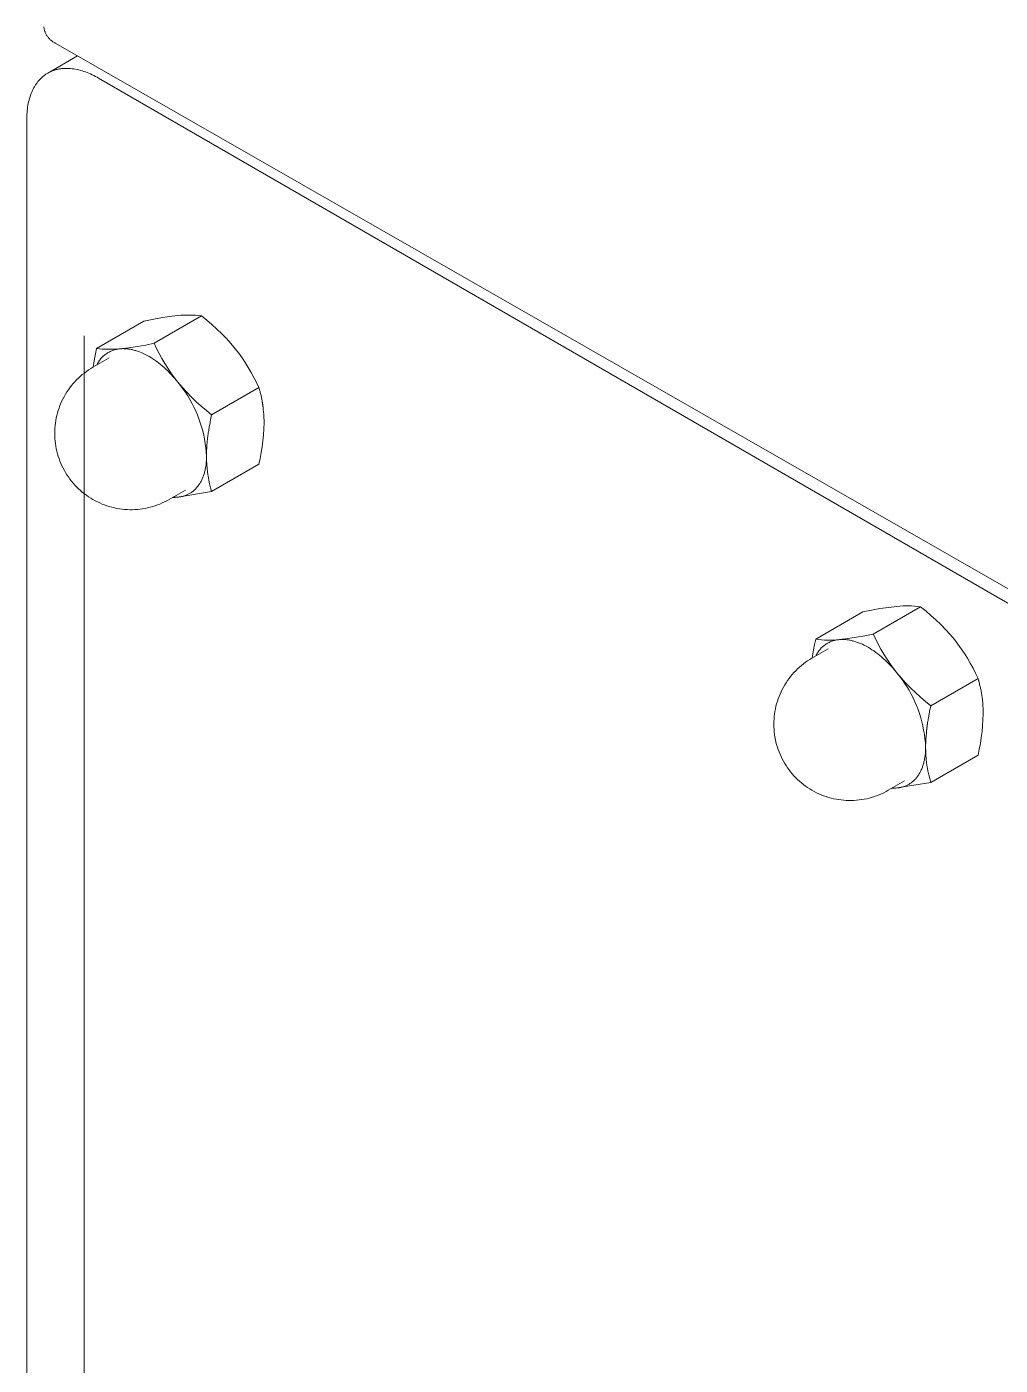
# Model space of a CAD drawing. Header units: inches. Extents: x -14 to 184, y -4 to 134.
# Drawn here: x 99.73 to 103.5, y 71.95 to 77.12 of the extents above; entities that cross this region are included whole.
import ezdxf

# ---------------------------------------------------------------- set-up
doc = ezdxf.new("R2010")
doc.units = ezdxf.units.IN
doc.layers.add('ZANO_R', color=7, linetype='Continuous', lineweight=0)

msp = doc.modelspace()

# ---------------------------------------------------------------- linework, layer by layer
at = {"layer": 'ZANO_R'}
for p, q in [((99.79409, 77.12107), (99.79381, 77.12365)), ((99.79445, 77.1185), (99.79409, 77.12107)), ((99.7949, 77.11594), (99.79445, 77.1185)), ((99.79543, 77.1134), (99.7949, 77.11594)), ((99.79605, 77.11088), (99.79543, 77.1134)), ((99.79676, 77.10839), (99.79605, 77.11088)), ((99.79755, 77.10591), (99.79676, 77.10839)), ((99.79842, 77.10347), (99.79755, 77.10591)), ((99.79937, 77.10106), (99.79842, 77.10347)), ((99.80041, 77.09868), (99.79937, 77.10106)), ((99.80152, 77.09633), (99.80041, 77.09868)), ((99.80271, 77.09403), (99.80152, 77.09633)), ((99.80398, 77.09177), (99.80271, 77.09403)), ((99.80533, 77.08955), (99.80398, 77.09177)), ((99.80675, 77.08738), (99.80533, 77.08955)), ((99.80824, 77.08525), (99.80675, 77.08738)), ((99.8098, 77.08318), (99.80824, 77.08525)), ((99.81143, 77.08116), (99.8098, 77.08318)), ((99.81313, 77.0792), (99.81143, 77.08116)), ((99.8149, 77.0773), (99.81313, 77.0792)), ((99.81673, 77.07546), (99.8149, 77.0773)), ((99.81861, 77.07368), (99.81673, 77.07546)), ((99.82056, 77.07196), (99.81861, 77.07368)), ((99.82257, 77.07032), (99.82056, 77.07196)), ((99.82462, 77.06874), (99.82257, 77.07032)), ((99.82674, 77.06723), (99.82462, 77.06874)), ((99.8289, 77.06579), (99.82674, 77.06723)), ((99.8311, 77.06443), (99.8289, 77.06579)), ((99.83336, 77.06314), (99.8311, 77.06443)), ((99.83565, 77.06193), (99.83336, 77.06314)), ((99.83565, 77.06193), (99.83802, 77.06048)), ((99.83802, 77.06048), (99.84042, 77.05908)), ((112.21055, 69.97924), (99.84042, 77.05908)), ((99.80902, 76.94437), (99.92442, 77.011)), ((99.81418, 76.9472), (99.81681, 76.94852)), ((99.81681, 76.94852), (99.81947, 76.94979)), ((99.81947, 76.94979), (99.82216, 76.951)), ((99.82216, 76.951), (99.82487, 76.95216)), ((99.82487, 76.95216), (99.82762, 76.95325)), ((99.82762, 76.95325), (99.8304, 76.95428)), ((99.8304, 76.95428), (99.8332, 76.95526)), ((99.8332, 76.95526), (99.83603, 76.95618)), ((99.83603, 76.95618), (99.83889, 76.95703)), ((99.83889, 76.95703), (99.84177, 76.95783)), ((99.84177, 76.95783), (99.84468, 76.95857)), ((99.84468, 76.95857), (99.8476, 76.95925)), ((99.8476, 76.95925), (99.85056, 76.95986)), ((99.85056, 76.95986), (99.85353, 76.96042)), ((99.85353, 76.96042), (99.85652, 76.96092)), ((99.85652, 76.96092), (99.85954, 76.96137)), ((99.85954, 76.96137), (99.86257, 76.96175)), ((99.86257, 76.96175), (99.86563, 76.96207)), ((99.86563, 76.96207), (99.8687, 76.96234)), ((99.8687, 76.96234), (99.87178, 76.96254)), ((99.87178, 76.96254), (99.87489, 76.96269)), ((99.87489, 76.96269), (99.878, 76.96278)), ((99.878, 76.96278), (99.88114, 76.96281)), ((99.88114, 76.96281), (99.88428, 76.96279)), ((99.88428, 76.96279), (99.88744, 76.96271)), ((99.88744, 76.96271), (99.89061, 76.96257)), ((99.89061, 76.96257), (99.89698, 76.96213)), ((99.89698, 76.96213), (99.90339, 76.96146)), ((99.90339, 76.96146), (99.90983, 76.96058)), ((99.90983, 76.96058), (99.9163, 76.95949)), ((99.9163, 76.95949), (99.92278, 76.95819)), ((99.92278, 76.95819), (99.92927, 76.95669)), ((99.92927, 76.95669), (99.93576, 76.95499)), ((99.93576, 76.95499), (99.94225, 76.95309)), ((99.94225, 76.95309), (99.94874, 76.95101)), ((99.94874, 76.95101), (99.95521, 76.94875)), ((99.95521, 76.94875), (99.96166, 76.94631)), ((99.75858, 76.89383), (99.76022, 76.89649)), ((99.76022, 76.89649), (99.7619, 76.8991)), ((99.7619, 76.8991), (99.76362, 76.90167)), ((99.76362, 76.90167), (99.76538, 76.9042)), ((99.76538, 76.9042), (99.76719, 76.90668)), ((99.76719, 76.90668), (99.76904, 76.90911)), ((99.76904, 76.90911), (99.77093, 76.9115)), ((99.77093, 76.9115), (99.77286, 76.91385)), ((99.77286, 76.91385), (99.77483, 76.91614)), ((99.77483, 76.91614), (99.77684, 76.91839)), ((99.77684, 76.91839), (99.77889, 76.92059)), ((99.77889, 76.92059), (99.78098, 76.92273)), ((99.78098, 76.92273), (99.78311, 76.92483)), ((99.78311, 76.92483), (99.78528, 76.92688)), ((99.78528, 76.92688), (99.78749, 76.92887)), ((99.78749, 76.92887), (99.78974, 76.93081)), ((99.78974, 76.93081), (99.79202, 76.9327)), ((99.79202, 76.9327), (99.79434, 76.93453)), ((99.79434, 76.93453), (99.7967, 76.93631)), ((99.7967, 76.93631), (99.79909, 76.93803)), ((99.79909, 76.93803), (99.80152, 76.9397)), ((99.80152, 76.9397), (99.80399, 76.94131)), ((99.80399, 76.94131), (99.80649, 76.94287)), ((99.80649, 76.94287), (99.80902, 76.94437)), ((99.80902, 76.94437), (99.81158, 76.94581)), ((99.81158, 76.94581), (99.81418, 76.9472)), ((99.96166, 76.94631), (99.96809, 76.94371)), ((99.96809, 76.94371), (99.97449, 76.94094)), ((99.97449, 76.94094), (99.98085, 76.93801)), ((99.98085, 76.93801), (99.98718, 76.93494)), ((99.98718, 76.93494), (99.99346, 76.93172)), ((99.99346, 76.93172), (99.99969, 76.92836)), ((99.99969, 76.92836), (100.00587, 76.92487)), ((111.97658, 70.01358), (100.00587, 76.92487)), ((99.73645, 76.83991), (99.73822, 76.84639)), ((99.73822, 76.84639), (99.74017, 76.85276)), ((99.74017, 76.85276), (99.74228, 76.85902)), ((99.74228, 76.85902), (99.74457, 76.86517)), ((99.74457, 76.86517), (99.74702, 76.87118)), ((99.74702, 76.87118), (99.74965, 76.87707)), ((99.74965, 76.87707), (99.75246, 76.88281)), ((99.75246, 76.88281), (99.75392, 76.88562)), ((99.75392, 76.88562), (99.75543, 76.8884)), ((99.75543, 76.8884), (99.75698, 76.89113)), ((99.75698, 76.89113), (99.75858, 76.89383)), ((99.72811, 76.78536), (99.7286, 76.79238)), ((99.7286, 76.79238), (99.72925, 76.79935)), ((99.72925, 76.79935), (99.73005, 76.80628)), ((99.73005, 76.80628), (99.73101, 76.81315)), ((99.73101, 76.81315), (99.73213, 76.81995)), ((99.73213, 76.81995), (99.7334, 76.82669)), ((99.7334, 76.82669), (99.73484, 76.83334)), ((99.73484, 76.83334), (99.73645, 76.83991)), ((99.72748, 76.76414), (99.72755, 76.77124)), ((99.72748, 76.76414), (99.72748, 64.0988)), ((99.72755, 76.77124), (99.72776, 76.77831)), ((99.72776, 76.77831), (99.72811, 76.78536)), ((100.18085, 75.98498), (99.99792, 75.87937)), ((100.18085, 75.98498), (100.21341, 75.99176)), ((100.21341, 75.99176), (100.24616, 75.9976)), ((100.22063, 75.89926), (100.40356, 76.00488)), ((100.24616, 75.9976), (100.27906, 76.00248)), ((100.27906, 76.00248), (100.31209, 76.00641)), ((100.31209, 76.00641), (100.32351, 76.00746)), ((100.32351, 76.00746), (100.33495, 76.00815)), ((100.33495, 76.00815), (100.34641, 76.00848)), ((100.34641, 76.00848), (100.35787, 76.00847)), ((100.35787, 76.00847), (100.36933, 76.0081)), ((100.36933, 76.0081), (100.38077, 76.00738)), ((100.38077, 76.00738), (100.39218, 76.0063)), ((100.39218, 76.0063), (100.40356, 76.00488)), ((100.40356, 76.00488), (100.42403, 75.98861)), ((100.42403, 75.98861), (100.44396, 75.97168)), ((100.44396, 75.97168), (100.46334, 75.95411)), ((99.95019, 64.22738), (99.95019, 75.92836)), ((100.46334, 75.95411), (100.48213, 75.93593)), ((100.48213, 75.93593), (100.50031, 75.91714)), ((100.50031, 75.91714), (100.51788, 75.89777)), ((99.99792, 75.87937), (99.99363, 75.85891)), ((100.00929, 75.87795), (99.99792, 75.87937)), ((100.02071, 75.87687), (100.00929, 75.87795)), ((100.03215, 75.87615), (100.02071, 75.87687)), ((100.0436, 75.87578), (100.03215, 75.87615)), ((100.04009, 75.86166), (100.03694, 75.85964)), ((100.04331, 75.86358), (100.04009, 75.86166)), ((100.04658, 75.86538), (100.04331, 75.86358)), ((100.05507, 75.87576), (100.0436, 75.87578)), ((100.04992, 75.86707), (100.04658, 75.86538)), ((100.05331, 75.86865), (100.04992, 75.86707)), ((100.05675, 75.87011), (100.05331, 75.86865)), ((100.06653, 75.8761), (100.05507, 75.87576)), ((100.06024, 75.87145), (100.05675, 75.87011)), ((100.06378, 75.87268), (100.06024, 75.87145)), ((100.06735, 75.87379), (100.06378, 75.87268)), ((100.07797, 75.87679), (100.06653, 75.8761)), ((100.07096, 75.87477), (100.06735, 75.87379)), ((100.0746, 75.87563), (100.07096, 75.87477)), ((100.07826, 75.87637), (100.0746, 75.87563)), ((100.08938, 75.87783), (100.07797, 75.87679)), ((100.08195, 75.87698), (100.07826, 75.87637)), ((100.08566, 75.87747), (100.08195, 75.87698)), ((100.08938, 75.87783), (100.08566, 75.87747)), ((100.12241, 75.88176), (100.08938, 75.87783)), ((100.09242, 75.87807), (100.08938, 75.87783)), ((100.09549, 75.87823), (100.09242, 75.87807)), ((100.0986, 75.87833), (100.09549, 75.87823)), ((100.10175, 75.87835), (100.0986, 75.87833)), ((100.10493, 75.8783), (100.10175, 75.87835)), ((100.10815, 75.87817), (100.10493, 75.8783)), ((100.11141, 75.87798), (100.10815, 75.87817)), ((100.1147, 75.8777), (100.11141, 75.87798)), ((100.11802, 75.87736), (100.1147, 75.8777)), ((100.12138, 75.87693), (100.11802, 75.87736)), ((100.12476, 75.87643), (100.12138, 75.87693)), ((100.15532, 75.88665), (100.12241, 75.88176)), ((100.12818, 75.87586), (100.12476, 75.87643)), ((100.13162, 75.8752), (100.12818, 75.87586)), ((100.1351, 75.87447), (100.13162, 75.8752)), ((100.13859, 75.87366), (100.1351, 75.87447)), ((100.14212, 75.87277), (100.13859, 75.87366)), ((100.14566, 75.87181), (100.14212, 75.87277)), ((100.14923, 75.87076), (100.14566, 75.87181)), ((100.15282, 75.86964), (100.14923, 75.87076)), ((100.15643, 75.86844), (100.15282, 75.86964)), ((100.18807, 75.89248), (100.15532, 75.88665)), ((100.16006, 75.86716), (100.15643, 75.86844)), ((100.1637, 75.8658), (100.16006, 75.86716)), ((100.17103, 75.86285), (100.1637, 75.8658)), ((100.17842, 75.85959), (100.17103, 75.86285)), ((100.22063, 75.89926), (100.18807, 75.89248)), ((100.23, 75.87934), (100.22063, 75.89926)), ((100.23999, 75.85972), (100.23, 75.87934)), ((100.51788, 75.89777), (100.53481, 75.87783)), ((100.53481, 75.87783), (100.54822, 75.86038)), ((100.54822, 75.86038), (100.56109, 75.84251)), ((99.9835, 75.80636), (100.04614, 75.84253)), ((99.98707, 75.82273), (99.98468, 75.80704)), ((99.98973, 75.83838), (99.98707, 75.82273)), ((99.99363, 75.85891), (99.98973, 75.83838)), ((99.99996, 75.81826), (99.9983, 75.81491)), ((100.00172, 75.82156), (99.99996, 75.81826)), ((100.0036, 75.82479), (100.00172, 75.82156)), ((100.00559, 75.82796), (100.0036, 75.82479)), ((100.00768, 75.83106), (100.00559, 75.82796)), ((100.00988, 75.83408), (100.00768, 75.83106)), ((100.01218, 75.83704), (100.00988, 75.83408)), ((100.01458, 75.83991), (100.01218, 75.83704)), ((100.01707, 75.8427), (100.01458, 75.83991)), ((100.01965, 75.8454), (100.01707, 75.8427)), ((100.02233, 75.84801), (100.01965, 75.8454)), ((100.02509, 75.85053), (100.02233, 75.84801)), ((100.02794, 75.85296), (100.02509, 75.85053)), ((100.03086, 75.85529), (100.02794, 75.85296)), ((100.03387, 75.85752), (100.03086, 75.85529)), ((100.03694, 75.85964), (100.03387, 75.85752)), ((100.18584, 75.85602), (100.17842, 75.85959)), ((100.19328, 75.85216), (100.18584, 75.85602)), ((100.20074, 75.84799), (100.19328, 75.85216)), ((100.2082, 75.84355), (100.20074, 75.84799)), ((100.21564, 75.83881), (100.2082, 75.84355)), ((100.22306, 75.83381), (100.21564, 75.83881)), ((100.23044, 75.82855), (100.22306, 75.83381)), ((100.23778, 75.82303), (100.23044, 75.82855)), ((100.24505, 75.81727), (100.23778, 75.82303)), ((100.25057, 75.84041), (100.23999, 75.85972)), ((100.25225, 75.81128), (100.24505, 75.81727)), ((100.26174, 75.82144), (100.25057, 75.84041)), ((100.25936, 75.80508), (100.25225, 75.81128)), ((100.27349, 75.80282), (100.26174, 75.82144)), ((100.56109, 75.84251), (100.57341, 75.82427)), ((100.57341, 75.82427), (100.58516, 75.80565)), ((99.91372, 75.75044), (99.92059, 75.75767)), ((99.92059, 75.75767), (99.92771, 75.76466)), ((99.92771, 75.76466), (99.93505, 75.77141)), ((99.93505, 75.77141), (99.94262, 75.77791)), ((99.94262, 75.77791), (99.9504, 75.78415)), ((99.9504, 75.78415), (99.95839, 75.79012)), ((99.95839, 75.79012), (99.96658, 75.79581)), ((99.96658, 75.79581), (99.97495, 75.80123)), ((99.97495, 75.80123), (99.9835, 75.80636)), ((100.26638, 75.79867), (100.25936, 75.80508)), ((100.2733, 75.79207), (100.26638, 75.79867)), ((100.2801, 75.7853), (100.2733, 75.79207)), ((100.2858, 75.78457), (100.27349, 75.80282)), ((100.28678, 75.77836), (100.2801, 75.7853)), ((100.29868, 75.76671), (100.2858, 75.78457)), ((100.29332, 75.77127), (100.28678, 75.77836)), ((100.29973, 75.76404), (100.29332, 75.77127)), ((100.31209, 75.74925), (100.29868, 75.76671)), ((100.30599, 75.7567), (100.29973, 75.76404)), ((100.31209, 75.74925), (100.30599, 75.7567)), ((100.58516, 75.80565), (100.59633, 75.78667)), ((100.59633, 75.78667), (100.60691, 75.76737)), ((100.60691, 75.76737), (100.6169, 75.74774)), ((99.87796, 75.70258), (99.88323, 75.71105)), ((99.88323, 75.71105), (99.88879, 75.71933)), ((99.88879, 75.71933), (99.89463, 75.72742)), ((99.89463, 75.72742), (99.90073, 75.73531)), ((99.90073, 75.73531), (99.9071, 75.74298)), ((99.9071, 75.74298), (99.91372, 75.75044)), ((100.32902, 75.72932), (100.31209, 75.74925)), ((100.32239, 75.73638), (100.31209, 75.74925)), ((100.33225, 75.72317), (100.32239, 75.73638)), ((100.34659, 75.70995), (100.32902, 75.72932)), ((100.34166, 75.70963), (100.33225, 75.72317)), ((100.3506, 75.69578), (100.34166, 75.70963)), ((100.36477, 75.69116), (100.34659, 75.70995)), ((100.62627, 75.72782), (100.44334, 75.62221)), ((100.6169, 75.74774), (100.62627, 75.72782)), ((100.62627, 75.72782), (100.62847, 75.72007)), ((100.62897, 75.71827), (100.62847, 75.72007)), ((100.62897, 75.71827), (100.63057, 75.71224)), ((100.63166, 75.70799), (100.63057, 75.71224)), ((100.63166, 75.70799), (100.63257, 75.70431)), ((99.85255, 75.64851), (99.85602, 75.65786)), ((99.85602, 75.65786), (99.8598, 75.66709)), ((99.8598, 75.66709), (99.86388, 75.67619)), ((99.86388, 75.67619), (99.86828, 75.68515)), ((99.86828, 75.68515), (99.87297, 75.69395)), ((99.87297, 75.69395), (99.87796, 75.70258)), ((100.35907, 75.68164), (100.3506, 75.69578)), ((100.36705, 75.66722), (100.35907, 75.68164)), ((100.38356, 75.67297), (100.36477, 75.69116)), ((100.37454, 75.65253), (100.36705, 75.66722)), ((100.40294, 75.6554), (100.38356, 75.67297)), ((100.42287, 75.63848), (100.40294, 75.6554)), ((100.63434, 75.69679), (100.63257, 75.70431)), ((100.63434, 75.69679), (100.63489, 75.69432)), ((100.63567, 75.69075), (100.63489, 75.69432)), ((100.63567, 75.69075), (100.63622, 75.68815)), ((100.637, 75.68434), (100.63622, 75.68815)), ((100.637, 75.68434), (100.63786, 75.6799)), ((100.63832, 75.67748), (100.63786, 75.6799)), ((100.63832, 75.67748), (100.63938, 75.67154)), ((100.63963, 75.67006), (100.63938, 75.67154)), ((100.63963, 75.67006), (100.64076, 75.66307)), ((100.64092, 75.66194), (100.64075, 75.66307)), ((100.64093, 75.66194), (100.64199, 75.65445)), ((100.6422, 75.65284), (100.64199, 75.65445)), ((100.6422, 75.65285), (100.64308, 75.6457)), ((99.84007, 75.60028), (99.84191, 75.61009)), ((99.84191, 75.61009), (99.84408, 75.61982)), ((99.84408, 75.61982), (99.84658, 75.62948)), ((99.84658, 75.62948), (99.84941, 75.63904)), ((99.84941, 75.63904), (99.85255, 75.64851)), ((100.38153, 75.6376), (100.37454, 75.65253)), ((100.38801, 75.62244), (100.38153, 75.6376)), ((100.39398, 75.60708), (100.38801, 75.62244)), ((100.39941, 75.59151), (100.39398, 75.60708)), ((100.44334, 75.62221), (100.42287, 75.63848)), ((100.43904, 75.60165), (100.43795, 75.59615)), ((100.43904, 75.60165), (100.44064, 75.60954)), ((100.44334, 75.62221), (100.44064, 75.60954)), ((100.64461, 75.6298), (100.64307, 75.6457)), ((100.64463, 75.6298), (100.64478, 75.62783)), ((100.64515, 75.62226), (100.64476, 75.62783)), ((100.64517, 75.62226), (100.64538, 75.61872)), ((100.64564, 75.61348), (100.64537, 75.61872)), ((100.64565, 75.61348), (100.64582, 75.60951)), ((100.64601, 75.60303), (100.64581, 75.60951)), ((100.64601, 75.60303), (100.64607, 75.60021)), ((99.83587, 75.55065), (99.83603, 75.56062)), ((99.83603, 75.54068), (99.83587, 75.55065)), ((99.83603, 75.56062), (99.83654, 75.57058)), ((99.83654, 75.57058), (99.83738, 75.58052)), ((99.83738, 75.58052), (99.83856, 75.59043)), ((99.83856, 75.59043), (99.84007, 75.60028)), ((100.40432, 75.57578), (100.39941, 75.59151)), ((100.4087, 75.55988), (100.40432, 75.57578)), ((100.41253, 75.54385), (100.4087, 75.55988)), ((100.43023, 75.5508), (100.42998, 75.54902)), ((100.43023, 75.5508), (100.43129, 75.55795)), ((100.43175, 75.5609), (100.43129, 75.55795)), ((100.43175, 75.5609), (100.43261, 75.56634)), ((100.43339, 75.57104), (100.43261, 75.56634)), ((100.43339, 75.57104), (100.43394, 75.57428)), ((100.43704, 75.59142), (100.43394, 75.57428)), ((100.43704, 75.59142), (100.43795, 75.59615)), ((100.64399, 75.54475), (100.64543, 75.56777)), ((100.64543, 75.56777), (100.64616, 75.59083)), ((100.64616, 75.59083), (100.64607, 75.60021)), ((99.83654, 75.53071), (99.83603, 75.54068)), ((99.83738, 75.52078), (99.83654, 75.53071)), ((99.83856, 75.51087), (99.83738, 75.52078)), ((99.84007, 75.50101), (99.83856, 75.51087)), ((99.84191, 75.49121), (99.84007, 75.50101)), ((100.41582, 75.5277), (100.41253, 75.54385)), ((100.41856, 75.51144), (100.41582, 75.5277)), ((100.42074, 75.4951), (100.41856, 75.51144)), ((100.42424, 75.49105), (100.42507, 75.50401)), ((100.42507, 75.50401), (100.42617, 75.51694)), ((100.42654, 75.52069), (100.42617, 75.51694)), ((100.42654, 75.52069), (100.42741, 75.52883)), ((100.42762, 75.53069), (100.42741, 75.52883)), ((100.42762, 75.53069), (100.42869, 75.5394)), ((100.42886, 75.54073), (100.42869, 75.5394)), ((100.42886, 75.54073), (100.42998, 75.54902)), ((100.63545, 75.47608), (100.639, 75.49888)), ((100.639, 75.49888), (100.64184, 75.52178)), ((100.64184, 75.52178), (100.64399, 75.54475)), ((99.84408, 75.48148), (99.84191, 75.49121)), ((99.84658, 75.47182), (99.84408, 75.48148)), ((99.84941, 75.46225), (99.84658, 75.47182)), ((99.85255, 75.45279), (99.84941, 75.46225)), ((99.85602, 75.44344), (99.85255, 75.45279)), ((100.42237, 75.4787), (100.42074, 75.4951)), ((100.42345, 75.46225), (100.42237, 75.4787)), ((100.42245, 75.43847), (100.42301, 75.44631)), ((100.42301, 75.44631), (100.42334, 75.45424)), ((100.42334, 75.45424), (100.42345, 75.46225)), ((100.42345, 75.46225), (100.42349, 75.46861)), ((100.42368, 75.44682), (100.42345, 75.46225)), ((100.42354, 75.47173), (100.42349, 75.46861)), ((100.42354, 75.47173), (100.4236, 75.47462)), ((100.4238, 75.48134), (100.4236, 75.47462)), ((100.42441, 75.4314), (100.42368, 75.44682)), ((100.4238, 75.48134), (100.42397, 75.48549)), ((100.42424, 75.49105), (100.42397, 75.48549)), ((100.62627, 75.43087), (100.63121, 75.45341)), ((100.63121, 75.45341), (100.63545, 75.47608)), ((99.8598, 75.4342), (99.85602, 75.44344)), ((99.86388, 75.42511), (99.8598, 75.4342)), ((99.86828, 75.41615), (99.86388, 75.42511)), ((99.87297, 75.40735), (99.86828, 75.41615)), ((99.87796, 75.39871), (99.87297, 75.40735)), ((99.88323, 75.39025), (99.87796, 75.39871)), ((100.41305, 75.3906), (100.41414, 75.39404)), ((100.41414, 75.39404), (100.41516, 75.39752)), ((100.41516, 75.39752), (100.41612, 75.40105)), ((100.41612, 75.40105), (100.41702, 75.40463)), ((100.41702, 75.40463), (100.41787, 75.40825)), ((100.41787, 75.40825), (100.41865, 75.4119)), ((100.41865, 75.4119), (100.41937, 75.4156)), ((100.41937, 75.4156), (100.42063, 75.42309)), ((100.42063, 75.42309), (100.42166, 75.43072)), ((100.42166, 75.43072), (100.42245, 75.43847)), ((100.42564, 75.41601), (100.42441, 75.4314)), ((100.42736, 75.40068), (100.42564, 75.41601)), ((100.42958, 75.3854), (100.42736, 75.40068)), ((100.44334, 75.32526), (100.62627, 75.43087)), ((99.88879, 75.38197), (99.88323, 75.39025)), ((99.89463, 75.37388), (99.88879, 75.38197)), ((99.90073, 75.36599), (99.89463, 75.37388)), ((99.9071, 75.35831), (99.90073, 75.36599)), ((99.91372, 75.35086), (99.9071, 75.35831)), ((99.92059, 75.34363), (99.91372, 75.35086)), ((99.92771, 75.33663), (99.92059, 75.34363)), ((100.38573, 75.34083), (100.38778, 75.34324)), ((100.38778, 75.34324), (100.38978, 75.34572)), ((100.38978, 75.34572), (100.39172, 75.34827)), ((100.39172, 75.34827), (100.39361, 75.35089)), ((100.39361, 75.35089), (100.39545, 75.35358)), ((100.39545, 75.35358), (100.39723, 75.35633)), ((100.39723, 75.35633), (100.39896, 75.35915)), ((100.39896, 75.35915), (100.40063, 75.36203)), ((100.40063, 75.36203), (100.40225, 75.36497)), ((100.40225, 75.36497), (100.4038, 75.36798)), ((100.4038, 75.36798), (100.4053, 75.37104)), ((100.4053, 75.37104), (100.40674, 75.37417)), ((100.40674, 75.37417), (100.40812, 75.37735)), ((100.40812, 75.37735), (100.40945, 75.38058)), ((100.40945, 75.38058), (100.41071, 75.38387)), ((100.41071, 75.38387), (100.41191, 75.38721)), ((100.41191, 75.38721), (100.41305, 75.3906)), ((100.43229, 75.37021), (100.42958, 75.3854)), ((100.43549, 75.35511), (100.43229, 75.37021)), ((100.43917, 75.34012), (100.43549, 75.35511)), ((99.93505, 75.32989), (99.92771, 75.33663)), ((99.94262, 75.32339), (99.93505, 75.32989)), ((99.9504, 75.31715), (99.94262, 75.32339)), ((99.95839, 75.31118), (99.9504, 75.31715)), ((99.96658, 75.30548), (99.95839, 75.31118)), ((99.97495, 75.30006), (99.96658, 75.30548)), ((99.9835, 75.29493), (99.97495, 75.30006)), ((99.99222, 75.29009), (99.9835, 75.29493)), ((100.27878, 75.29493), (100.27006, 75.29009)), ((100.27878, 75.29493), (100.34142, 75.3311)), ((100.29169, 75.30239), (100.3019, 75.30301)), ((100.29358, 75.30348), (100.29821, 75.30333)), ((100.29821, 75.30333), (100.30284, 75.30333)), ((100.3019, 75.30301), (100.31209, 75.30383)), ((100.30284, 75.30333), (100.30747, 75.3035)), ((100.30747, 75.3035), (100.31209, 75.30383)), ((100.31209, 75.30383), (100.44334, 75.32526)), ((100.31209, 75.30383), (100.3151, 75.30413)), ((100.3151, 75.30413), (100.31809, 75.30451)), ((100.31809, 75.30451), (100.32106, 75.30496)), ((100.32106, 75.30496), (100.32402, 75.30548)), ((100.32402, 75.30548), (100.32695, 75.30608)), ((100.32695, 75.30608), (100.32986, 75.30675)), ((100.32986, 75.30675), (100.33275, 75.3075)), ((100.33275, 75.3075), (100.33562, 75.30832)), ((100.33562, 75.30832), (100.33846, 75.30922)), ((100.33846, 75.30922), (100.34127, 75.31019)), ((100.34127, 75.31019), (100.34406, 75.31124)), ((100.34406, 75.31124), (100.34681, 75.31237)), ((100.34681, 75.31237), (100.34953, 75.31358)), ((100.34953, 75.31358), (100.35222, 75.31486)), ((100.35222, 75.31486), (100.35488, 75.31622)), ((100.35488, 75.31622), (100.3575, 75.31765)), ((100.3575, 75.31765), (100.36008, 75.31917)), ((100.36008, 75.31917), (100.36263, 75.32076)), ((100.36263, 75.32076), (100.36514, 75.32243)), ((100.36514, 75.32243), (100.3676, 75.32417)), ((100.3676, 75.32417), (100.37003, 75.32599)), ((100.37003, 75.32599), (100.37241, 75.32789)), ((100.37241, 75.32789), (100.37474, 75.32986)), ((100.37474, 75.32986), (100.37704, 75.33191)), ((100.37704, 75.33191), (100.37928, 75.33403)), ((100.37928, 75.33403), (100.38148, 75.33622)), ((100.38148, 75.33622), (100.38363, 75.33849)), ((100.38363, 75.33849), (100.38573, 75.34083)), ((100.44334, 75.32526), (100.43917, 75.34012)), ((100.0011, 75.28555), (99.99222, 75.29009)), ((100.01013, 75.28131), (100.0011, 75.28555)), ((100.0193, 75.27737), (100.01013, 75.28131)), ((100.02859, 75.27375), (100.0193, 75.27737)), ((100.038, 75.27045), (100.02859, 75.27375)), ((100.04752, 75.26746), (100.038, 75.27045)), ((100.05713, 75.2648), (100.04752, 75.26746)), ((100.06683, 75.26246), (100.05713, 75.2648)), ((100.0766, 75.26045), (100.06683, 75.26246)), ((100.08643, 75.25878), (100.0766, 75.26045)), ((100.09631, 75.25743), (100.08643, 75.25878)), ((100.10623, 75.25643), (100.09631, 75.25743)), ((100.11619, 75.25575), (100.10623, 75.25643)), ((100.12615, 75.25542), (100.11619, 75.25575)), ((100.13613, 75.25542), (100.12615, 75.25542)), ((100.1461, 75.25575), (100.13613, 75.25542)), ((100.15605, 75.25643), (100.1461, 75.25575)), ((100.16597, 75.25743), (100.15605, 75.25643)), ((100.17585, 75.25878), (100.16597, 75.25743)), ((100.18569, 75.26045), (100.17585, 75.25878)), ((100.19546, 75.26246), (100.18569, 75.26045)), ((100.20515, 75.2648), (100.19546, 75.26246)), ((100.21477, 75.26746), (100.20515, 75.2648)), ((100.22428, 75.27045), (100.21477, 75.26746)), ((100.23369, 75.27375), (100.22428, 75.27045)), ((100.24299, 75.27737), (100.23369, 75.27375)), ((100.25215, 75.28131), (100.24299, 75.27737)), ((100.26118, 75.28555), (100.25215, 75.28131)), ((100.27006, 75.29009), (100.26118, 75.28555)), ((103.00452, 74.77417), (103.18744, 74.87978)), ((103.03005, 74.87251), (103.06295, 74.87739)), ((103.06295, 74.87739), (103.09598, 74.88132)), ((103.09598, 74.88132), (103.1074, 74.88236)), ((103.1074, 74.88236), (103.11884, 74.88305)), ((103.11884, 74.88305), (103.1303, 74.88339)), ((103.1303, 74.88339), (103.14176, 74.88337)), ((103.14176, 74.88337), (103.15322, 74.883)), ((103.15322, 74.883), (103.16466, 74.88228)), ((103.16466, 74.88228), (103.17607, 74.88121)), ((103.17607, 74.88121), (103.18744, 74.87978)), ((103.18744, 74.87978), (103.20792, 74.86351)), ((102.96473, 74.85989), (102.78181, 74.75428)), ((102.96473, 74.85989), (102.9973, 74.86667)), ((102.9973, 74.86667), (103.03005, 74.87251)), ((103.20792, 74.86351), (103.22785, 74.84659)), ((103.22785, 74.84659), (103.24722, 74.82902)), ((103.24722, 74.82902), (103.26601, 74.81083)), ((103.00452, 74.77417), (102.97195, 74.76739)), ((103.01389, 74.75425), (103.00452, 74.77417)), ((103.26601, 74.81083), (103.2842, 74.79204)), ((103.2842, 74.79204), (103.30176, 74.77267)), ((103.30176, 74.77267), (103.31869, 74.75274)), ((102.77752, 74.73382), (102.77362, 74.71328)), ((102.78181, 74.75428), (102.77752, 74.73382)), ((102.79318, 74.75285), (102.78181, 74.75428)), ((102.80459, 74.75178), (102.79318, 74.75285)), ((102.80622, 74.72292), (102.80354, 74.7203)), ((102.81603, 74.75105), (102.80459, 74.75178)), ((102.80898, 74.72544), (102.80622, 74.72292)), ((102.81182, 74.72787), (102.80898, 74.72544)), ((102.81475, 74.73019), (102.81182, 74.72787)), ((102.81775, 74.73242), (102.81475, 74.73019)), ((102.82749, 74.75069), (102.81603, 74.75105)), ((102.82083, 74.73455), (102.81775, 74.73242)), ((102.82398, 74.73657), (102.82083, 74.73455)), ((102.82719, 74.73848), (102.82398, 74.73657)), ((102.83047, 74.74029), (102.82719, 74.73848)), ((102.83895, 74.75067), (102.82749, 74.75069)), ((102.8338, 74.74198), (102.83047, 74.74029)), ((102.8372, 74.74355), (102.8338, 74.74198)), ((102.84064, 74.74502), (102.8372, 74.74355)), ((102.85041, 74.75101), (102.83895, 74.75067)), ((102.84413, 74.74636), (102.84064, 74.74502)), ((102.84766, 74.74759), (102.84413, 74.74636)), ((102.85123, 74.74869), (102.84766, 74.74759)), ((102.86185, 74.7517), (102.85041, 74.75101)), ((102.85484, 74.74968), (102.85123, 74.74869)), ((102.85848, 74.75054), (102.85484, 74.74968)), ((102.86215, 74.75127), (102.85848, 74.75054)), ((102.87327, 74.75274), (102.86185, 74.7517)), ((102.86584, 74.75189), (102.86215, 74.75127)), ((102.86955, 74.75238), (102.86584, 74.75189)), ((102.87327, 74.75274), (102.86955, 74.75238)), ((102.9063, 74.75667), (102.87327, 74.75274)), ((102.8763, 74.75297), (102.87327, 74.75274)), ((102.87938, 74.75314), (102.8763, 74.75297)), ((102.88249, 74.75323), (102.87938, 74.75314)), ((102.88563, 74.75325), (102.88249, 74.75323)), ((102.88882, 74.7532), (102.88563, 74.75325)), ((102.89204, 74.75308), (102.88882, 74.7532)), ((102.8953, 74.75288), (102.89204, 74.75308)), ((102.89859, 74.75261), (102.8953, 74.75288)), ((102.90191, 74.75226), (102.89859, 74.75261)), ((102.90526, 74.75184), (102.90191, 74.75226)), ((102.90865, 74.75134), (102.90526, 74.75184)), ((102.9392, 74.76155), (102.9063, 74.75667)), ((102.91207, 74.75076), (102.90865, 74.75134)), ((102.91551, 74.75011), (102.91207, 74.75076)), ((102.91898, 74.74938), (102.91551, 74.75011)), ((102.92248, 74.74857), (102.91898, 74.74938)), ((102.926, 74.74768), (102.92248, 74.74857)), ((102.92955, 74.74671), (102.926, 74.74768)), ((102.93312, 74.74567), (102.92955, 74.74671)), ((102.93671, 74.74454), (102.93312, 74.74567)), ((102.94032, 74.74334), (102.93671, 74.74454)), ((102.97195, 74.76739), (102.9392, 74.76155)), ((102.94394, 74.74206), (102.94032, 74.74334)), ((102.94759, 74.7407), (102.94394, 74.74206)), ((102.95492, 74.73775), (102.94759, 74.7407)), ((102.9623, 74.73449), (102.95492, 74.73775)), ((102.96972, 74.73093), (102.9623, 74.73449)), ((102.97717, 74.72706), (102.96972, 74.73093)), ((102.98462, 74.7229), (102.97717, 74.72706)), ((102.99208, 74.71845), (102.98462, 74.7229)), ((103.02387, 74.73462), (103.01389, 74.75425)), ((103.03445, 74.71532), (103.02387, 74.73462)), ((103.31869, 74.75274), (103.33211, 74.73528)), ((103.33211, 74.73528), (103.34498, 74.71742)), ((102.74228, 74.66502), (102.75046, 74.67072)), ((102.75046, 74.67072), (102.75884, 74.67614)), ((102.75884, 74.67614), (102.76739, 74.68127)), ((102.76739, 74.68127), (102.83003, 74.71743)), ((102.77095, 74.69764), (102.76857, 74.68195)), ((102.77362, 74.71328), (102.77095, 74.69764)), ((102.78384, 74.69317), (102.78219, 74.68981)), ((102.78561, 74.69646), (102.78384, 74.69317)), ((102.78749, 74.6997), (102.78561, 74.69646)), ((102.78948, 74.70286), (102.78749, 74.6997)), ((102.79157, 74.70596), (102.78948, 74.70286)), ((102.79377, 74.70899), (102.79157, 74.70596)), ((102.79607, 74.71194), (102.79377, 74.70899)), ((102.79846, 74.71481), (102.79607, 74.71194)), ((102.80095, 74.7176), (102.79846, 74.71481)), ((102.80354, 74.7203), (102.80095, 74.7176)), ((102.99953, 74.71372), (102.99208, 74.71845)), ((103.00695, 74.70872), (102.99953, 74.71372)), ((103.01433, 74.70345), (103.00695, 74.70872)), ((103.02166, 74.69794), (103.01433, 74.70345)), ((103.02893, 74.69218), (103.02166, 74.69794)), ((103.03613, 74.68619), (103.02893, 74.69218)), ((103.04562, 74.69634), (103.03445, 74.71532)), ((103.04325, 74.67999), (103.03613, 74.68619)), ((103.05027, 74.67358), (103.04325, 74.67999)), ((103.05737, 74.67772), (103.04562, 74.69634)), ((103.05718, 74.66698), (103.05027, 74.67358)), ((103.06969, 74.65947), (103.05737, 74.67772)), ((103.34498, 74.71742), (103.3573, 74.69917)), ((103.3573, 74.69917), (103.36905, 74.68055)), ((103.36905, 74.68055), (103.38022, 74.66158)), ((102.68462, 74.61021), (102.69098, 74.61789)), ((102.69098, 74.61789), (102.69761, 74.62535)), ((102.69761, 74.62535), (102.70448, 74.63258)), ((102.70448, 74.63258), (102.71159, 74.63957)), ((102.71159, 74.63957), (102.71894, 74.64632)), ((102.71894, 74.64632), (102.7265, 74.65281)), ((102.7265, 74.65281), (102.73429, 74.65905)), ((102.73429, 74.65905), (102.74228, 74.66502)), ((103.06398, 74.6602), (103.05718, 74.66698)), ((103.07066, 74.65326), (103.06398, 74.6602)), ((103.08256, 74.64161), (103.06969, 74.65947)), ((103.07721, 74.64617), (103.07066, 74.65326)), ((103.08361, 74.63895), (103.07721, 74.64617)), ((103.09598, 74.62416), (103.08256, 74.64161)), ((103.08987, 74.63161), (103.08361, 74.63895)), ((103.09598, 74.62416), (103.08987, 74.63161)), ((103.11291, 74.60422), (103.09598, 74.62416)), ((103.10628, 74.61129), (103.09598, 74.62416)), ((103.38022, 74.66158), (103.3908, 74.64227)), ((103.3908, 74.64227), (103.40078, 74.62265)), ((103.40078, 74.62265), (103.41015, 74.60273)), ((102.65216, 74.56005), (102.65685, 74.56885)), ((102.65685, 74.56885), (102.66184, 74.57749)), ((102.66184, 74.57749), (102.66712, 74.58595)), ((102.66712, 74.58595), (102.67268, 74.59424)), ((102.67268, 74.59424), (102.67851, 74.60233)), ((102.67851, 74.60233), (102.68462, 74.61021)), ((103.11614, 74.59807), (103.10628, 74.61129)), ((103.13047, 74.58485), (103.11291, 74.60422)), ((103.12554, 74.58454), (103.11614, 74.59807)), ((103.13449, 74.57069), (103.12554, 74.58454)), ((103.14866, 74.56606), (103.13047, 74.58485)), ((103.14295, 74.55654), (103.13449, 74.57069)), ((103.16745, 74.54787), (103.14866, 74.56606)), ((103.41015, 74.60273), (103.22723, 74.49711)), ((103.41015, 74.60273), (103.41236, 74.59498)), ((103.41285, 74.59317), (103.41236, 74.59498)), ((103.41285, 74.59317), (103.41446, 74.58714)), ((103.41555, 74.5829), (103.41446, 74.58714)), ((103.41554, 74.5829), (103.41646, 74.57921)), ((103.41822, 74.5717), (103.41646, 74.57921)), ((103.41822, 74.5717), (103.41834, 74.57118)), ((103.41956, 74.56566), (103.41834, 74.57119)), ((103.41956, 74.56566), (103.42011, 74.56305)), ((102.63047, 74.50438), (102.63329, 74.51395)), ((102.63329, 74.51395), (102.63644, 74.52341)), ((102.63644, 74.52341), (102.6399, 74.53277)), ((102.6399, 74.53277), (102.64368, 74.542)), ((102.64368, 74.542), (102.64777, 74.5511)), ((102.64777, 74.5511), (102.65216, 74.56005)), ((103.15094, 74.54212), (103.14295, 74.55654)), ((103.15843, 74.52744), (103.15094, 74.54212)), ((103.16542, 74.51251), (103.15843, 74.52744)), ((103.18682, 74.53031), (103.16745, 74.54787)), ((103.20675, 74.51338), (103.18682, 74.53031)), ((103.42088, 74.55925), (103.42011, 74.56305)), ((103.42088, 74.55925), (103.42175, 74.55481)), ((103.4222, 74.55239), (103.42175, 74.55481)), ((103.4222, 74.55239), (103.42326, 74.54645)), ((103.42351, 74.54497), (103.42326, 74.54645)), ((103.42351, 74.54497), (103.42464, 74.53797)), ((103.42481, 74.53685), (103.42464, 74.53797)), ((103.42481, 74.53685), (103.42588, 74.52936)), ((103.42608, 74.52775), (103.42587, 74.52936)), ((103.42609, 74.52775), (103.42696, 74.52061)), ((103.4285, 74.5047), (103.42695, 74.52061)), ((102.62127, 74.45543), (102.62244, 74.46533)), ((102.62244, 74.46533), (102.62395, 74.47519)), ((102.62395, 74.47519), (102.6258, 74.48499)), ((102.6258, 74.48499), (102.62797, 74.49473)), ((102.62797, 74.49473), (102.63047, 74.50438)), ((103.1719, 74.49735), (103.16542, 74.51251)), ((103.17786, 74.48198), (103.1719, 74.49735)), ((103.1833, 74.46642), (103.17786, 74.48198)), ((103.18821, 74.45068), (103.1833, 74.46642)), ((103.22723, 74.49711), (103.20675, 74.51338)), ((103.22093, 74.46632), (103.21782, 74.44919)), ((103.22093, 74.46632), (103.22184, 74.47106)), ((103.22292, 74.47656), (103.22184, 74.47106)), ((103.22292, 74.47656), (103.22453, 74.48444)), ((103.22723, 74.49711), (103.22453, 74.48444)), ((103.42851, 74.5047), (103.42867, 74.50273)), ((103.42904, 74.49717), (103.42865, 74.50273)), ((103.42906, 74.49717), (103.42927, 74.49363)), ((103.42952, 74.48839), (103.42925, 74.49362)), ((103.42931, 74.44268), (103.43005, 74.46574)), ((103.42954, 74.48839), (103.4297, 74.48442)), ((103.4299, 74.47794), (103.42969, 74.48442)), ((103.4299, 74.47794), (103.42996, 74.47512)), ((103.43005, 74.46574), (103.42996, 74.47512)), ((102.61975, 74.42555), (102.61992, 74.43553)), ((102.61992, 74.41558), (102.61975, 74.42555)), ((102.61992, 74.43553), (102.62043, 74.44549)), ((102.62043, 74.40562), (102.61992, 74.41558)), ((102.62043, 74.44549), (102.62127, 74.45543)), ((103.19258, 74.43479), (103.18821, 74.45068)), ((103.19642, 74.41876), (103.19258, 74.43479)), ((103.1997, 74.4026), (103.19642, 74.41876)), ((103.21151, 74.4056), (103.21257, 74.41431)), ((103.21274, 74.41563), (103.21257, 74.41431)), ((103.21274, 74.41563), (103.21387, 74.42393)), ((103.21412, 74.4257), (103.21387, 74.42393)), ((103.21412, 74.4257), (103.21518, 74.43286)), ((103.21563, 74.43581), (103.21518, 74.43286)), ((103.21563, 74.43581), (103.2165, 74.44124)), ((103.21727, 74.44595), (103.2165, 74.44124)), ((103.21727, 74.44595), (103.21782, 74.44919)), ((103.42573, 74.39668), (103.42787, 74.41965)), ((103.42787, 74.41965), (103.42931, 74.44268)), ((102.62127, 74.39568), (102.62043, 74.40562)), ((102.62244, 74.38578), (102.62127, 74.39568)), ((102.62395, 74.37592), (102.62244, 74.38578)), ((102.6258, 74.36612), (102.62395, 74.37592)), ((102.62797, 74.35638), (102.6258, 74.36612)), ((103.20244, 74.38635), (103.1997, 74.4026)), ((103.20463, 74.37001), (103.20244, 74.38635)), ((103.20626, 74.3536), (103.20463, 74.37001)), ((103.20769, 74.35624), (103.20785, 74.3604)), ((103.20813, 74.36596), (103.20786, 74.3604)), ((103.20812, 74.36596), (103.20896, 74.37891)), ((103.20896, 74.37891), (103.21006, 74.39185)), ((103.21043, 74.3956), (103.21006, 74.39185)), ((103.21042, 74.3956), (103.2113, 74.40374)), ((103.21151, 74.4056), (103.2113, 74.40374)), ((103.41934, 74.35099), (103.42288, 74.37379)), ((103.42288, 74.37379), (103.42573, 74.39668)), ((102.63047, 74.34673), (102.62797, 74.35638)), ((102.63329, 74.33716), (102.63047, 74.34673)), ((102.63644, 74.3277), (102.63329, 74.33716)), ((102.6399, 74.31834), (102.63644, 74.3277)), ((102.64368, 74.30911), (102.6399, 74.31834)), ((102.64777, 74.30001), (102.64368, 74.30911)), ((103.20554, 74.30563), (103.20633, 74.31337)), ((103.20734, 74.33715), (103.20626, 74.3536)), ((103.20633, 74.31337), (103.20689, 74.32122)), ((103.20689, 74.32122), (103.20723, 74.32915)), ((103.20723, 74.32915), (103.20734, 74.33715)), ((103.20734, 74.33715), (103.20738, 74.34352)), ((103.20757, 74.32172), (103.20734, 74.33715)), ((103.20742, 74.34664), (103.20738, 74.34352)), ((103.20742, 74.34664), (103.20748, 74.34952)), ((103.20769, 74.35624), (103.20749, 74.34952)), ((103.2083, 74.3063), (103.20757, 74.32172)), ((103.41015, 74.30578), (103.41509, 74.32831)), ((103.41509, 74.32831), (103.41934, 74.35099)), ((102.65216, 74.29106), (102.64777, 74.30001)), ((102.65685, 74.28226), (102.65216, 74.29106)), ((102.66184, 74.27362), (102.65685, 74.28226)), ((102.66712, 74.26515), (102.66184, 74.27362)), ((102.67268, 74.25687), (102.66712, 74.26515)), ((102.67851, 74.24878), (102.67268, 74.25687)), ((103.19201, 74.25225), (103.19333, 74.25549)), ((103.19333, 74.25549), (103.19459, 74.25877)), ((103.19459, 74.25877), (103.1958, 74.26211)), ((103.1958, 74.26211), (103.19694, 74.2655)), ((103.19694, 74.2655), (103.19802, 74.26894)), ((103.19802, 74.26894), (103.19905, 74.27243)), ((103.19905, 74.27243), (103.20001, 74.27596)), ((103.20001, 74.27596), (103.20091, 74.27954)), ((103.20091, 74.27954), (103.20175, 74.28315)), ((103.20175, 74.28315), (103.20253, 74.28681)), ((103.20253, 74.28681), (103.20325, 74.2905)), ((103.20325, 74.2905), (103.20452, 74.298)), ((103.20452, 74.298), (103.20554, 74.30563)), ((103.20952, 74.29092), (103.2083, 74.3063)), ((103.21125, 74.27558), (103.20952, 74.29092)), ((103.21346, 74.26031), (103.21125, 74.27558)), ((103.21617, 74.24511), (103.21346, 74.26031)), ((103.22723, 74.20016), (103.41015, 74.30578)), ((102.68462, 74.2409), (102.67851, 74.24878)), ((102.69098, 74.23322), (102.68462, 74.2409)), ((102.69761, 74.22576), (102.69098, 74.23322)), ((102.70448, 74.21853), (102.69761, 74.22576)), ((102.71159, 74.21154), (102.70448, 74.21853)), ((102.71894, 74.20479), (102.71159, 74.21154)), ((102.7265, 74.1983), (102.71894, 74.20479)), ((103.06267, 74.16984), (103.1253, 74.206)), ((103.15629, 74.20279), (103.15863, 74.20477)), ((103.15863, 74.20477), (103.16092, 74.20681)), ((103.16092, 74.20681), (103.16317, 74.20893)), ((103.16317, 74.20893), (103.16537, 74.21113)), ((103.16537, 74.21113), (103.16751, 74.2134)), ((103.16751, 74.2134), (103.16961, 74.21574)), ((103.16961, 74.21574), (103.17166, 74.21815)), ((103.17166, 74.21815), (103.17366, 74.22063)), ((103.17366, 74.22063), (103.17561, 74.22318)), ((103.17561, 74.22318), (103.1775, 74.2258)), ((103.1775, 74.2258), (103.17934, 74.22849)), ((103.17934, 74.22849), (103.18112, 74.23124)), ((103.18112, 74.23124), (103.18285, 74.23406)), ((103.18285, 74.23406), (103.18452, 74.23694)), ((103.18452, 74.23694), (103.18613, 74.23988)), ((103.18613, 74.23988), (103.18769, 74.24289)), ((103.18769, 74.24289), (103.18919, 74.24595)), ((103.18919, 74.24595), (103.19063, 74.24907)), ((103.19063, 74.24907), (103.19201, 74.25225)), ((103.21937, 74.23001), (103.21617, 74.24511)), ((103.22306, 74.21503), (103.21937, 74.23001)), ((103.22723, 74.20016), (103.22306, 74.21503)), ((102.73429, 74.19206), (102.7265, 74.1983)), ((102.74228, 74.18609), (102.73429, 74.19206)), ((102.75046, 74.18039), (102.74228, 74.18609)), ((102.75884, 74.17497), (102.75046, 74.18039)), ((102.76739, 74.16984), (102.75884, 74.17497)), ((102.77611, 74.165), (102.76739, 74.16984)), ((102.78499, 74.16045), (102.77611, 74.165)), ((102.79402, 74.15621), (102.78499, 74.16045)), ((102.80318, 74.15228), (102.79402, 74.15621)), ((102.81248, 74.14866), (102.80318, 74.15228)), ((103.02687, 74.15228), (103.01758, 74.14866)), ((103.03604, 74.15621), (103.02687, 74.15228)), ((103.04507, 74.16045), (103.03604, 74.15621)), ((103.05394, 74.165), (103.04507, 74.16045)), ((103.06267, 74.16984), (103.05394, 74.165)), ((103.07557, 74.17729), (103.08578, 74.17792)), ((103.07746, 74.17838), (103.08209, 74.17823)), ((103.08209, 74.17823), (103.08673, 74.17824)), ((103.08578, 74.17792), (103.09598, 74.17873)), ((103.08673, 74.17824), (103.09136, 74.17841)), ((103.09136, 74.17841), (103.09598, 74.17873)), ((103.09598, 74.17873), (103.22723, 74.20016)), ((103.09598, 74.17873), (103.09899, 74.17904)), ((103.09899, 74.17904), (103.10198, 74.17942)), ((103.10198, 74.17942), (103.10495, 74.17987)), ((103.10495, 74.17987), (103.1079, 74.18039)), ((103.1079, 74.18039), (103.11084, 74.18099)), ((103.11084, 74.18099), (103.11375, 74.18166)), ((103.11375, 74.18166), (103.11664, 74.1824)), ((103.11664, 74.1824), (103.1195, 74.18323)), ((103.1195, 74.18323), (103.12234, 74.18412)), ((103.12234, 74.18412), (103.12516, 74.1851)), ((103.12516, 74.1851), (103.12794, 74.18615)), ((103.12794, 74.18615), (103.1307, 74.18728)), ((103.1307, 74.18728), (103.13342, 74.18848)), ((103.13342, 74.18848), (103.13611, 74.18976)), ((103.13611, 74.18976), (103.13876, 74.19112)), ((103.13876, 74.19112), (103.14138, 74.19256)), ((103.14138, 74.19256), (103.14397, 74.19407)), ((103.14397, 74.19407), (103.14651, 74.19567)), ((103.14651, 74.19567), (103.14902, 74.19733)), ((103.14902, 74.19733), (103.15149, 74.19908)), ((103.15149, 74.19908), (103.15391, 74.2009)), ((103.15391, 74.2009), (103.15629, 74.20279)), ((102.82189, 74.14535), (102.81248, 74.14866)), ((102.8314, 74.14237), (102.82189, 74.14535)), ((102.84102, 74.1397), (102.8314, 74.14237)), ((102.85071, 74.13737), (102.84102, 74.1397)), ((102.86048, 74.13536), (102.85071, 74.13737)), ((102.87031, 74.13368), (102.86048, 74.13536)), ((102.8802, 74.13234), (102.87031, 74.13368)), ((102.89012, 74.13133), (102.8802, 74.13234)), ((102.90007, 74.13066), (102.89012, 74.13133)), ((102.91004, 74.13032), (102.90007, 74.13066)), ((102.92001, 74.13032), (102.91004, 74.13032)), ((102.92998, 74.13066), (102.92001, 74.13032)), ((102.93993, 74.13133), (102.92998, 74.13066)), ((102.94986, 74.13234), (102.93993, 74.13133)), ((102.95974, 74.13368), (102.94986, 74.13234)), ((102.96957, 74.13536), (102.95974, 74.13368)), ((102.97934, 74.13737), (102.96957, 74.13536)), ((102.98904, 74.1397), (102.97934, 74.13737)), ((102.99865, 74.14237), (102.98904, 74.1397)), ((103.00817, 74.14535), (102.99865, 74.14237)), ((103.01758, 74.14866), (103.00817, 74.14535))]:
    msp.add_line(p, q, dxfattribs=at)

doc.saveas('drawing.dxf')
